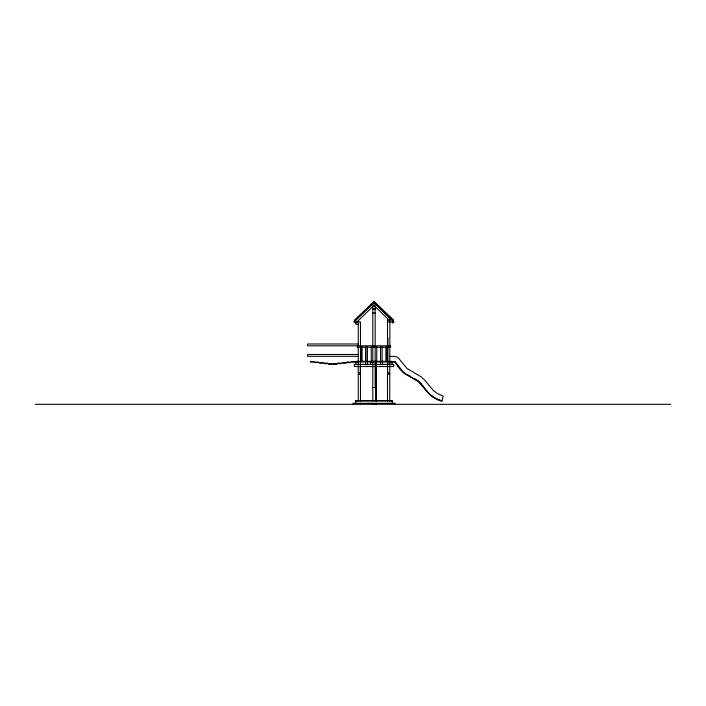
<?xml version="1.0" encoding="UTF-8"?>
<svg xmlns="http://www.w3.org/2000/svg" width="706" height="706" viewBox="0 0 706 706"><rect width="100%" height="100%" fill="white"/><g stroke="black" fill="none" stroke-linecap="round" stroke-linejoin="round"><path stroke-width="1.06" d="M443.209 395.916L441.903 401.202A27.499 27.499 0 0 1 428.065 392.898L418.34 381.575L405.394 374.118M376.157 303.774L373.933 301.427L379.546 307.084M375.751 303.439L382.943 310.393M379.148 306.748L386.332 313.693M382.537 310.058L389.73 317.003M385.935 313.367L393.127 320.312L389.324 316.667M356.151 321.945L358.251 322.21M355.886 364.181L356.151 361.295L391.83 361.401M354.315 364.446L393.666 364.446L393.666 366.538L354.315 366.538L354.315 364.446L393.666 364.446M370.447 364.181L370.712 361.816M355.621 403.267L355.886 400.646L392.086 400.646L392.351 403.267M373.986 302.186L373.986 305.371L391.009 321.945L392.086 321.945L392.218 323.11L393.886 321.962L373.986 302.186L354.094 321.592L355.886 322.995M354.094 321.962L373.986 302.556L393.886 321.962M356.962 321.945L373.986 305.371M372.803 308.822L375.168 308.822M372.803 308.928L375.168 308.928M372.803 313.023L375.168 313.023M387.497 319.844L389.862 319.844L389.73 401.07M387.497 321.945L389.862 321.945M358.251 324.301L355.886 324.301L355.886 321.945L360.475 321.945L360.475 401.07M357.898 343.981L307.613 343.981L307.613 345.816L390.647 345.816L390.647 347.255L357.324 347.255L357.324 345.816M357.898 354.474L307.613 354.474L307.613 356.309L357.898 356.309M389.73 356.371L395.475 356.442L398.025 357.545L406.974 368.444L421.2 376.845L425.065 380.49L433.493 390.683L437.641 393.683L442.221 395.625M367.429 361.56L371.232 361.56L371.232 346.867M376.483 361.525L374.692 361.525M380.543 361.56L376.739 361.56L376.739 346.867M389.2 361.56L389.73 361.56M391.654 361.463L395.078 361.746M356.151 361.816L394.566 361.86L396.913 365.126A56.268 56.268 0 0 0 400.355 369.609M355.886 362.081L358.251 362.081M370.447 362.081L372.803 362.081M389.73 362.081L392.086 362.081L392.086 364.181M365.593 366.282L367.429 366.282M380.543 366.282L382.378 366.282M358.251 372.9L360.342 372.9M387.629 372.9L389.73 372.9M358.251 374.409L360.342 374.409L360.342 366.538M389.73 374.409L387.629 374.409L387.629 366.538M372.803 387.532L375.168 387.532L375.168 305.636M355.621 400.911L392.351 400.911M35.3 404.317L670.7 404.317M395.104 361.728L403.223 371.938A22.486 22.486 0 0 0 405.615 373.801L409.93 376.21M409.356 375.963L419.549 382.061M407.724 375.045L406.665 374.427M414.978 378.813L415.525 379.122M416.063 379.449L416.593 379.784M417.087 380.155L417.599 380.516M418.102 380.887L418.587 381.275M373.933 301.427L393.374 320.012M419.523 382.087L419.973 382.52M373.986 302.265L375.168 303.448M389.862 319.844L387.497 319.58L387.497 401.07M392.086 362.081L391.83 361.295M419.999 382.493L421.685 384.32M420.829 383.411L428.295 392.686M400.373 369.6L401.202 370.509A25.134 25.134 0 0 0 405.385 374.136M427.095 391.239L427.492 391.724M371.903 303.677L364.675 310.596M371.497 304.012L373.73 301.683L368.082 307.304M368.488 306.969L361.26 313.879M365.081 310.261L357.854 317.17M361.666 313.552L354.438 320.462L358.26 316.835M422.876 385.767L423.256 386.261M397.628 365.399L397.999 365.902M396.904 364.358L396.181 363.316M394.972 404.317L394.972 403.267L353 403.267L353 404.317M387.894 337.68L387.894 363.917M386.844 346.867L386.844 361.56L382.123 361.56L382.123 346.867M385.926 346.867L385.926 361.56M382.378 360.898L382.378 364.128M380.543 346.867L380.543 364.128M380.287 361.295L380.287 361.816M376.377 361.446L376.483 400.982M376.139 361.446L376.139 400.982M376.033 361.446L376.033 400.982M375.433 361.295L375.433 361.816M372.803 305.636L372.803 400.982M371.753 361.295L371.753 361.816M371.497 361.295L371.497 361.816M367.694 361.295L367.694 361.816M367.429 346.867L367.429 364.128M365.858 346.867L365.858 361.56L361.137 361.56L361.137 346.867M365.593 346.893L365.593 364.128M362.054 346.867L362.054 361.56M360.607 361.295L360.607 361.816M358.251 321.945L358.251 401.07M428.348 392.633A27.119 27.119 0 0 0 441.991 400.858A27.084 27.084 0 0 1 441.4 400.664M440.235 400.32A27.084 27.084 0 0 1 439.07 399.914M437.923 399.455A27.084 27.084 0 0 1 437.358 399.208M436.802 398.943A27.084 27.084 0 0 1 436.246 398.669M435.152 398.078A27.084 27.084 0 0 1 433.555 397.099M433.043 396.746A27.084 27.084 0 0 1 431.542 395.616M431.057 395.219A27.084 27.084 0 0 1 430.589 394.804M429.672 393.957A27.084 27.084 0 0 1 429.23 393.516M310.472 361.56L310.366 362.081L314.046 362.081L313.941 361.56L310.472 361.56M315.061 362.081L314.964 362.61L318.635 362.61L318.53 362.081L315.061 362.081M319.659 362.61L319.553 363.131L323.224 363.131L323.119 362.61L319.659 362.61M324.248 363.131L324.142 363.652L327.813 363.652L327.708 363.131L324.248 363.131M328.837 363.784L328.731 364.314L332.402 364.314L332.305 363.784L328.837 363.784M333.426 363.784L333.32 364.314L337 364.314L336.894 363.784L333.426 363.784M338.024 363.131L337.918 363.652L341.589 363.652L341.483 363.131L338.024 363.131M342.613 362.61L342.507 363.131L346.178 363.131L346.072 362.61L342.613 362.61M347.202 362.081L347.096 362.61L350.767 362.61L350.661 362.081L347.202 362.081M351.791 361.56L351.685 362.081L355.365 362.081L355.259 361.56L351.791 361.56M372.909 404.203L376.483 404.573L372.909 404.203"/></g></svg>
